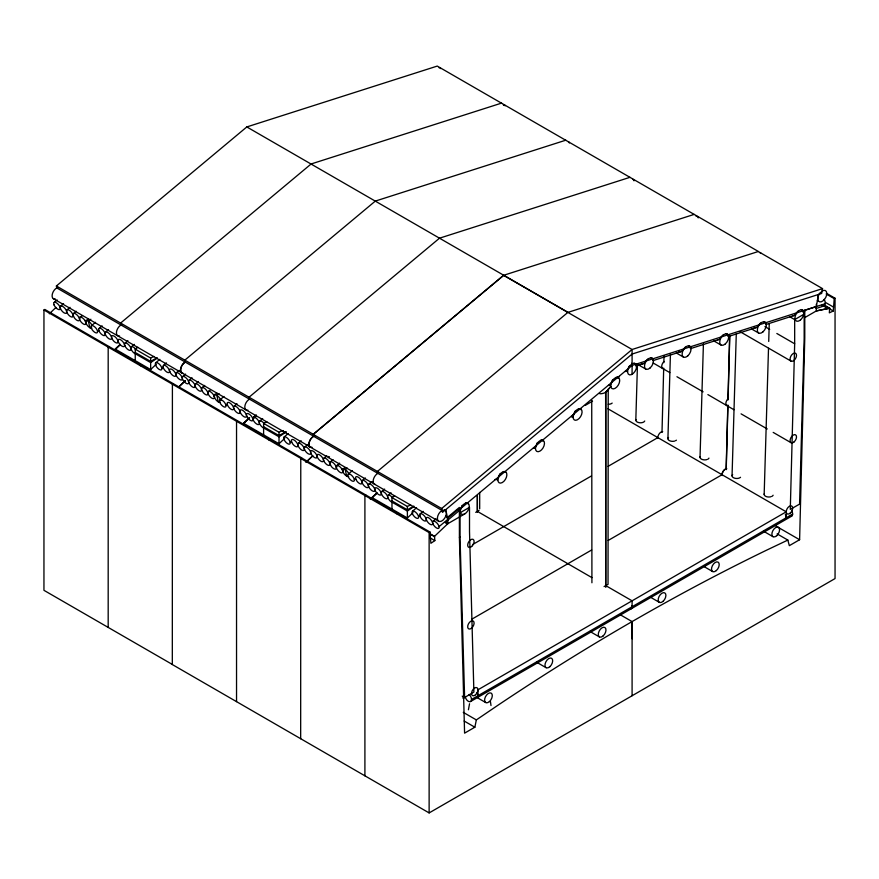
<?xml version="1.0" encoding="UTF-8"?>
<svg xmlns="http://www.w3.org/2000/svg" width="879" height="879" viewBox="0 0 879 879"><rect width="100%" height="100%" fill="white"/><g stroke="black" fill="none" stroke-linecap="round" stroke-linejoin="round"><path stroke-width="1.32" d="M477.297 512.138L477.363 495.426L477.451 511.787M479.681 508.82L479.692 492.438M605.653 586.348L605.851 392.397L610.773 386.43M608.037 584.403L608.224 389.144M632.001 638.692L632.089 621.585L620.376 614.817M777.135 533.894L787.837 540.069L789.331 545.661L799.604 539.728L804.779 337.954L804.779 310.287L816.338 306.551L818.437 294.487M661.997 432.435L663.7 368.114M663.843 362.642L664.03 355.797M726.131 469.573L727.834 405.252M727.977 399.769L729.68 335.448M726.219 469.518L727.933 405.197M728.076 399.714L729.779 335.393M794.671 319.593L794.671 343.788L790.287 509.391L799.571 504.117L804.164 338.305L804.164 314.111L794.671 319.593L789.913 316.847M635.814 420.184L637.429 365.565M667.919 438.72L670.435 354.061M700.036 457.267L703.409 343.92M732.053 475.858L736.283 333.844M764.17 494.394L768.51 348.293M768.718 341.459L769.246 323.714M823.711 304.76L829.655 308.188L829.336 312.858L833.281 310.99L834.215 298.629L835.05 298.234L835.05 578.569L429.128 812.921L172.317 664.546L172.405 384.156L173.24 383.585M460.014 511.457L462.211 505.348M497.624 480.055L499.821 473.935M535.234 448.642L537.432 442.533M572.855 417.239L575.042 411.119M610.466 385.826L612.652 379.717M85.911 322.747L85.56 320.67M214.366 396.912L214.015 394.836M342.744 470.99L342.381 469.045M446.235 521.676L447.73 520.225L447.411 517.16M447.73 518.258L459.288 508.611L459.288 510.578L447.73 520.225M631.979 366.367L631.66 363.291M816.228 307.474L816.338 306.551A4.538 3.131 72.3 0 0 816.261 304.299M468.419 709.76L469.54 703.771M822.535 288.62L821.689 293.443L632.089 354.05L442.489 512.38L441.654 508.523L313.199 434.358L503.634 275.325L632.089 349.49L822.535 288.62L758.302 251.537M434.523 537.102L434.523 536.322L447.84 523.686L447.84 517.083L459.398 507.425L459.398 537.355L464.584 733.152L474.858 727.219L476.341 719.912L498.217 705.057A2370.861 1368.823 -60 0 1 765.961 550.474L787.837 540.069M336.338 467.441L336.701 465.771L336.371 468.078A4.538 1.989 50.1 0 1 334.591 469.034L333.789 468.672A4.538 1.989 50.1 0 1 331.317 466.419L329.878 463.596L330.317 461.871A4.538 1.989 50.1 0 1 333.668 463.189A4.538 1.989 50.1 0 1 336.294 467.309L336.591 468.199A4.538 1.989 50.1 0 0 340.206 472.375A4.538 1.989 50.1 0 0 342.799 471.781L342.799 469.661A4.538 1.989 50.1 0 1 345.667 469.935A4.538 1.989 50.1 0 1 348.853 473.836M636.088 365.686L635.978 364.247L634.078 363.148M728.208 336.239L728.109 334.756L726.142 333.58M765.818 324.219L765.697 322.681L763.752 321.56M625.343 371.388A4.527 2.252 53.9 0 0 626.672 371.323L629.584 365.752M79.879 317.385L79.528 319.055M208.334 391.551L207.982 393.221M628.243 368.664L628.914 367.257M607.949 389.683L605.851 392.397L608.191 390.001M636.055 366.027L643.9 363.51L647.636 359.148M653.02 360.61L681.511 351.49L685.246 347.128M690.63 348.589L719.121 339.47L722.857 335.108M728.241 336.558L756.731 327.449L760.467 323.087M765.851 324.538L794.341 315.429L798.077 311.067M819.162 294.256L822.107 291.048A6.362 3.67 -60 0 1 826.59 295.212A6.362 3.67 -60 0 1 819.558 301.816A6.362 3.67 -60 0 1 819.887 293.136M599.863 393.759A8.142 4.703 -0.1 0 0 603.939 393.122L605.62 392.375L610.861 386.474M652.723 360.566L652.866 358.742L650.921 357.621M690.334 348.545L690.476 346.722M803.175 312.484L803.34 310.716L801.362 309.54M467.958 503.865L467.859 503.173L465.749 502.931M580.788 409.647L580.7 408.944L578.58 408.702M618.398 378.234L617.454 377.289M459.354 511.051L460.86 508.37A6.362 3.67 -60 0 1 468.21 503.392A6.362 3.67 -60 0 1 466.299 512.71A6.362 3.67 -60 0 1 460.266 511.314M49.323 313.781L55.992 307.43M120.137 344.568L115.325 349.139L150.661 369.543L156.297 364.181M185.304 380.739L178.635 387.09L185.249 380.816M249.471 417.866L243.692 423.359L279.017 443.752L284.664 438.401M306.046 462.211L312.715 455.86M371.224 498.393L376.948 492.943L370.301 499.239M376.871 492.998L372.048 497.58L407.384 517.973L413.031 512.622M306.167 462.101L312.682 455.915M55.267 298.948A6.362 3.67 -60 0 1 52.18 294.872A6.362 3.67 -60 0 1 56.794 287.916L56.377 285.983L246.812 126.939L437.259 66.079L758.401 251.482L567.867 312.408L377.421 471.441L377.838 473.374A6.362 3.67 -60 0 0 373.366 479.593A6.362 3.67 -60 0 0 375.245 484.45M54.234 302.365L57.157 299.926M60.662 306.068L63.585 303.629M67.079 309.782L70.012 307.342M73.298 313.704L76.22 311.254M90.867 319.242L88.427 321.274L89.823 327.713M91.515 325.659L95.536 322.307M99.195 328.317L102.118 325.878M97.492 331.097L98.745 330.054M105.623 332.031L108.546 329.592M124.983 343.096L127.905 340.656M131.4 346.809L134.322 344.37M155.836 362.686L159.846 359.335M163.516 365.345L166.439 362.906M161.813 368.125L163.065 367.081M182.744 373.103A6.362 3.67 -60 0 1 180.865 368.246A6.362 3.67 -60 0 1 185.348 362.027L184.832 360.137L375.366 201.049M176.36 372.762L179.283 370.323M182.689 376.531L185.612 374.08M189.117 380.233L192.04 377.794M195.534 383.947L198.467 381.497M201.752 387.859L204.675 385.42M219.97 399.824L223.991 396.473M225.947 405.263L227.2 404.219M234.078 406.197L237 403.747M253.339 417.316L256.272 414.877M252.899 419.052L255.822 416.602M259.766 421.03L262.689 418.58M284.203 436.907L288.213 433.556M290.18 442.346L291.432 441.302M298.3 443.28L301.222 440.829M312.078 447.323A6.362 3.67 -60 0 1 309.001 443.258A6.362 3.67 -60 0 1 313.616 436.292L313.287 434.303L503.733 275.27L694.168 214.399M304.727 446.982L307.65 444.543M323.901 458.157L326.823 455.718M330.119 462.079L333.042 459.64M336.745 465.573L339.668 463.134M347.205 468.013L345.238 469.661L346.634 476.088M348.337 474.045L352.347 470.694M354.314 479.484L355.566 478.429M362.434 480.406L365.356 477.967M368.861 484.12L371.784 481.67M381.706 491.537L384.628 489.087M388.122 495.24L391.056 492.8M412.57 511.117L416.58 507.776M420.239 513.786L423.162 511.336M418.547 516.555L419.799 515.512M441.654 508.523L632.089 349.49L632.089 374.289M433.083 521.203L436.017 518.753M439.06 526.642L447.84 519.313L445.741 509.666M459.398 509.655L632.089 365.444L825.117 303.749M618.146 377.476L619.508 376.432M135.245 360.643L135.245 349.161L137.838 347.282M150.661 369.543L150.661 358.061L153.847 356.413M263.601 434.852L263.601 423.37L266.798 421.733M279.017 443.752L279.017 432.27L282.214 430.633A6.362 3.67 -60 0 0 283.28 430.589M391.968 509.073L391.968 497.591L394.561 495.712M407.384 517.973L407.384 506.491L410.581 504.843M79.549 317.616L82.516 315.561M208.004 391.781L210.092 390.331M172.405 664.491L43.95 590.325L43.95 310.001L44.785 309.419L301.607 457.805L300.673 458.431L429.128 532.597L429.128 812.921M109.018 346.502L108.183 347.073L108.183 627.408M140.508 365.741L141.354 365.17M156.967 358.302L150.661 362.598L135.245 353.699M237.385 420.722L236.539 421.294L236.539 701.629M268.875 439.961L269.71 439.39M286.378 431.798L279.017 436.819L263.601 427.919M365.741 494.943L364.906 495.514L364.906 775.838M397.231 514.182L398.077 513.611M413.69 506.733L407.384 511.04L391.968 502.14M429.128 532.597L429.974 532.015L301.519 457.86M429.798 533.949L434.523 536.684L434.852 540.607L430.897 543.299L429.974 532.015M157.121 357.665L150.661 361.39L135.245 352.49M285.477 431.875L279.017 435.61L263.601 426.711M585.348 405.318L592.556 401.154M413.844 506.095L407.384 509.82L391.968 500.931M459.398 517.006L447.84 523.686L445.532 522.346M460.014 516.654L464.76 513.907M804.779 317.605L816.338 310.924L829.655 308.188L816.338 310.924L816.338 306.551M475.715 512.358L479.066 510.424M459.398 537.355L460.014 537.003L460.014 512.798L469.507 507.326L469.507 531.52L473.891 692.059L464.606 697.508L462.233 696.135M472.803 544.453L591.468 475.935M608.07 466.353L657.877 437.599M471.814 619.19L591.666 549.99M608.18 540.453L722.098 474.682M604.082 586.579L607.422 584.645M607.916 408.757L786.233 511.82L477.945 689.806L477.945 695.739A4.538 2.626 60 0 0 477 692.575M471.518 699.453L792.66 514.039M465.211 696.761A4.538 2.626 60 0 0 470.584 701.53L791.715 516.127M92.031 325.45A4.538 1.989 50.1 0 0 88.845 321.549A4.538 1.989 50.1 0 0 85.988 321.285L85.977 323.406A4.538 1.989 50.1 0 1 83.395 323.999A4.538 1.989 50.1 0 1 79.769 319.824L79.484 318.923A4.538 1.989 50.1 0 0 76.858 314.814A4.538 1.989 50.1 0 0 73.506 313.484L73.056 315.22L74.495 318.033A4.538 1.989 50.1 0 0 76.967 320.286L77.781 320.659A4.538 1.989 50.1 0 0 79.549 319.692L79.56 317.572A4.538 1.989 50.1 0 1 85.12 320.78L88.724 319.143M220.783 400.516A4.538 1.989 50.1 0 0 217.728 396.033A4.538 1.989 50.1 0 0 214.443 395.451L214.432 397.572A4.538 1.989 50.1 0 1 211.85 398.165A4.538 1.989 50.1 0 1 208.224 393.99L207.938 393.089A4.538 1.989 50.1 0 0 205.312 388.979A4.538 1.989 50.1 0 0 201.961 387.65L201.511 389.386L202.95 392.199A4.538 1.989 50.1 0 0 205.422 394.451L206.235 394.825A4.538 1.989 50.1 0 0 208.004 393.858L208.015 391.726A4.538 1.989 50.1 0 1 213.575 394.946L217.179 393.309M341.986 469.243L345.535 467.529M57.959 287.488L56.794 287.916L313.704 436.248A6.362 3.67 -60 0 0 309.232 442.467A6.362 3.67 -60 0 0 311.111 447.312M122.269 324.516L121.027 324.999L120.599 323.065L311.133 163.966L501.579 103.107M219.047 393.506L216.882 395.44L218.267 401.868M314.77 435.863L313.616 436.292L442.071 510.457L445.016 510.27M375.267 201.104L565.801 140.19M629.946 177.327L439.5 238.187L249.054 397.22L249.482 399.165A6.362 3.67 -60 0 0 244.867 406.12A6.362 3.67 -60 0 0 247.944 410.185M815.899 308.551L822.909 306.31M571.592 416.987L573.69 414.141A6.362 3.67 -60 0 1 581.041 409.174A6.362 3.67 -60 0 1 579.129 418.481A6.362 3.67 -60 0 1 573.097 417.085M542.717 441.104L543.09 440.357L540.97 440.115M505.81 472.188L503.359 471.529M793.418 315.715L792.66 315.66M755.808 327.735L754.204 327.34M718.253 339.755L717.44 339.701M680.643 351.776L678.984 351.38M643.032 363.796L641.362 363.401M616.19 377.3L617.783 377.399M608.477 385.474L610.334 384.903L611.301 382.739A6.362 3.67 -60 0 1 618.651 377.761A6.362 3.67 -60 0 1 616.739 387.079A6.362 3.67 -60 0 1 610.707 385.683M533.245 448.29L535.113 447.719L536.08 445.554A6.362 3.67 -60 0 1 543.431 440.577A6.362 3.67 -60 0 1 541.519 449.894A6.362 3.67 -60 0 1 535.487 448.499M328.405 456.498L329.515 456.871M688.532 345.601L690.498 346.776M817.338 300.431L818.404 300.882M495.031 479.429L496.965 479.637L498.47 476.956A6.362 3.67 -60 0 1 505.821 471.99A6.362 3.67 -60 0 1 503.909 481.307A6.362 3.67 -60 0 1 497.877 479.912M826.963 293.575L835.05 298.234M826.128 293.971L834.215 298.629M825.491 302.464L833.578 307.123M823.876 305.222L828.501 307.892M823.766 305.496L833.281 310.99M822.041 305.167L827.897 308.551M764.939 326.614L769.696 329.361M776.838 333.482L794.671 343.788M751.49 328.911L758.632 333.031M739.887 331.592L791.034 361.115M713.88 340.931L721.022 345.051M676.27 352.951L683.412 357.072M246.812 126.939L567.955 312.353M653.152 362.994L669.809 372.608M676.94 376.728L703.112 391.836M707.87 394.583L733.943 409.735M741.074 413.855L767.246 428.963M773.19 432.402L791.034 442.697M637.473 364.291L645.801 369.092M775.816 525.994L799.604 539.728M763.488 531.202L773.004 536.695M704.31 566.746L712.627 571.548M650.998 597.522L659.327 602.335M477.374 511.38L591.908 577.613M605.73 585.601L632.089 600.818L632.089 606.752M56.377 285.983L313.287 434.303M447.202 516.709L447.84 517.083M445.257 522.609L447.565 523.95M53.3 298.64L310.21 446.961M310.111 447.015L438.566 521.181M135.245 349.161L150.661 358.061M263.601 423.37L279.017 432.27M391.968 497.591L407.384 506.491M43.95 310.001L300.772 458.377L300.673 738.756M429.765 533.575L434.523 536.322M430.095 537.86L434.852 540.607M589.897 631.43L599.412 636.923M536.586 662.206L546.101 667.699M477.396 697.75L485.724 702.552M463.266 712.353L476.341 719.912M464.156 721.033L474.858 727.219M635.264 363.587A6.362 3.67 -60 0 1 633.254 373.443A6.362 3.67 -60 0 1 627.749 370.257A6.362 3.67 -60 0 1 635.264 363.587L635.946 364.214M372.817 481.868L373.366 482.45M213.575 394.946L215.135 398.659A4.538 1.989 50.1 0 0 220.332 402.241M85.12 320.78L86.68 324.494A4.538 1.989 50.1 0 0 91.877 328.076M184.92 360.093L185.348 362.027A6.362 3.67 -60 0 0 180.777 368.301A6.362 3.67 -60 0 0 182.656 373.146M120.698 323.011L121.115 324.944A6.362 3.67 -60 0 0 116.5 331.899A6.362 3.67 -60 0 0 119.577 335.976M490.449 701.662L490.998 705.529M460.014 537.003L464.606 697.508M632.188 638.583L632.089 621.585L632.089 695.739M605.62 392.375L605.807 587.381M591.732 400.132L591.919 582.777M786.233 511.82L786.233 517.753A4.538 2.626 60 0 0 785.299 514.589M696.014 216.102A6.362 3.67 -60 0 1 698.223 217.871M760.247 253.185A6.362 3.67 -60 0 1 761.203 253.405M568.526 142.167A6.362 3.67 -60 0 1 569.273 142.772M632.748 179.25A6.362 3.67 -60 0 1 634.001 180.799M439.104 67.782A6.362 3.67 -60 0 1 440.818 68.606M505.051 105.689A6.362 3.67 -60 0 0 503.337 104.865A6.362 3.67 -60 0 1 505.139 105.634M348.699 476.451A4.538 1.989 50.1 0 1 343.502 472.88L341.942 469.155A4.538 1.989 50.1 0 0 336.382 465.947M135.674 353.984A4.538 1.989 50.1 0 1 130.883 347.765A4.538 1.989 50.1 0 1 135.948 349.435M568.614 142.112A6.362 3.67 -60 0 1 569.372 142.717M264.041 428.194A4.538 1.989 50.1 0 1 259.25 421.986A4.538 1.989 50.1 0 1 264.304 423.645M612.169 403.076A4.538 2.527 1.7 0 1 608.235 404.263M657.986 438.5A4.538 2.626 -60 0 1 659.129 433.94A4.538 2.626 -60 0 1 662.689 431.611M644.736 421.019A4.538 2.527 1.7 0 1 639.176 422.689A4.538 2.527 1.7 0 1 635.967 419.525M663.337 368.686A4.538 2.626 -60 0 1 661.755 365.906A4.538 2.626 -60 0 1 664.106 361.445M676.39 440.159A4.538 2.527 1.7 0 1 675.676 440.665M674.731 441.049A4.538 2.527 1.7 0 1 669.249 440.533A4.538 2.527 1.7 0 1 668.534 437.467M722.208 475.583A4.538 2.626 -60 0 1 726.142 468.771M708.957 458.102A4.538 2.527 1.7 0 1 707.793 459.212M706.848 459.596A4.538 2.527 1.7 0 1 701.816 459.31A4.538 2.527 1.7 0 1 700.189 456.608M728.241 405.746A4.538 2.626 -60 0 1 725.867 403.538A4.538 2.626 -60 0 1 728.241 398.583M824.117 299.343A4.538 3.131 72.3 0 1 824.996 304.266A4.538 3.131 72.3 0 1 822.063 306.266M804.779 310.276A4.67 2.703 60 0 1 803.835 312.397M445.631 515.599A4.538 1.989 50.1 0 1 447.84 519.313M444.291 509.985A6.362 3.67 -60 0 1 444.62 518.291A6.362 3.67 -60 0 1 437.599 519.797A6.362 3.67 -60 0 1 442.071 510.457M392.397 502.414A4.538 1.989 50.1 0 1 387.606 496.206A4.538 1.989 50.1 0 1 392.671 497.866M740.536 477.297A4.538 2.527 1.7 0 1 734.328 478.099A4.538 2.527 1.7 0 1 732.668 474.605M791.715 510.875A4.538 2.626 60 0 1 790.276 516.248M631.979 605.73A4.538 2.626 60 0 1 629.716 608.96M722.011 474.737A4.538 2.626 -60 0 1 726.823 468.749M773.102 495.229A4.538 2.527 1.7 0 1 771.927 496.349M770.982 496.723A4.538 2.527 1.7 0 1 765.95 496.437A4.538 2.527 1.7 0 1 764.323 493.745M464.991 696.64A4.538 2.626 60 0 1 462.717 697.948M469.144 694.498A4.538 2.626 60 0 1 470.584 701.53M120.214 344.513L114.501 349.952L120.225 344.48M249.537 417.822L242.868 424.172L249.548 417.8M105.458 334.657A4.538 1.989 50.1 0 0 111.15 339.195A4.538 1.989 50.1 0 0 108.535 332.987A4.538 1.989 50.1 0 0 105.458 334.657M111.886 338.36A4.538 1.989 50.1 0 0 117.577 342.909A4.538 1.989 50.1 0 0 114.962 336.701A4.538 1.989 50.1 0 0 111.886 338.36M99.041 330.943A4.538 1.989 50.1 0 0 104.722 335.492A4.538 1.989 50.1 0 0 102.118 329.284A4.538 1.989 50.1 0 0 99.041 330.943M66.925 312.408A4.538 1.989 50.1 0 0 72.616 316.945A4.538 1.989 50.1 0 0 70.001 310.737A4.538 1.989 50.1 0 0 66.925 312.408M60.508 308.694A4.538 1.989 50.1 0 0 66.189 313.243A4.538 1.989 50.1 0 0 63.585 307.035A4.538 1.989 50.1 0 0 60.508 308.694M91.361 328.285A4.538 1.989 50.1 0 0 97.053 332.833A4.538 1.989 50.1 0 0 94.438 326.614A4.538 1.989 50.1 0 0 91.361 328.285M54.08 304.991A4.538 1.989 50.1 0 0 59.772 309.529A4.538 1.989 50.1 0 0 57.157 303.321A4.538 1.989 50.1 0 0 54.08 304.991M233.913 408.823A4.538 1.989 50.1 0 0 239.604 413.361A4.538 1.989 50.1 0 0 236.989 407.153A4.538 1.989 50.1 0 0 233.913 408.823M240.341 412.526A4.538 1.989 50.1 0 0 246.032 417.075A4.538 1.989 50.1 0 0 243.417 410.856A4.538 1.989 50.1 0 0 240.341 412.526M227.496 405.109A4.538 1.989 50.1 0 0 233.177 409.658A4.538 1.989 50.1 0 0 230.573 403.439A4.538 1.989 50.1 0 0 227.496 405.109M195.38 386.573A4.538 1.989 50.1 0 0 201.071 391.111A4.538 1.989 50.1 0 0 198.456 384.903A4.538 1.989 50.1 0 0 195.38 386.573M188.963 382.859A4.538 1.989 50.1 0 0 194.644 387.408A4.538 1.989 50.1 0 0 192.04 381.189A4.538 1.989 50.1 0 0 188.963 382.859M219.816 402.45A4.538 1.989 50.1 0 0 225.507 406.988A4.538 1.989 50.1 0 0 222.892 400.78A4.538 1.989 50.1 0 0 219.816 402.45M182.535 379.157A4.538 1.989 50.1 0 0 188.227 383.694A4.538 1.989 50.1 0 0 185.612 377.487A4.538 1.989 50.1 0 0 182.535 379.157M246.768 416.239A4.538 1.989 50.1 0 0 252.449 420.777A4.538 1.989 50.1 0 0 249.845 414.569A4.538 1.989 50.1 0 0 246.768 416.239M362.28 483.032A4.538 1.989 50.1 0 0 367.971 487.581A4.538 1.989 50.1 0 0 365.356 481.373A4.538 1.989 50.1 0 0 362.28 483.032M368.708 486.746A4.538 1.989 50.1 0 0 374.388 491.284A4.538 1.989 50.1 0 0 371.784 485.076A4.538 1.989 50.1 0 0 368.708 486.746M355.863 479.33A4.538 1.989 50.1 0 0 361.544 483.868A4.538 1.989 50.1 0 0 358.94 477.66A4.538 1.989 50.1 0 0 355.863 479.33M323.747 460.783A4.538 1.989 50.1 0 0 329.427 465.332A4.538 1.989 50.1 0 0 326.823 459.124A4.538 1.989 50.1 0 0 323.747 460.783M317.319 457.08A4.538 1.989 50.1 0 0 323.011 461.618A4.538 1.989 50.1 0 0 320.395 455.41A4.538 1.989 50.1 0 0 317.319 457.08M348.183 476.671A4.538 1.989 50.1 0 0 353.863 481.209A4.538 1.989 50.1 0 0 351.259 475.001A4.538 1.989 50.1 0 0 348.183 476.671M310.902 453.366A4.538 1.989 50.1 0 0 316.583 457.915A4.538 1.989 50.1 0 0 313.979 451.707A4.538 1.989 50.1 0 0 310.902 453.366M375.124 490.449A4.538 1.989 50.1 0 0 380.816 494.998A4.538 1.989 50.1 0 0 378.201 488.779A4.538 1.989 50.1 0 0 375.124 490.449M118.401 342.019A4.538 1.989 50.1 0 0 124.082 346.557A4.538 1.989 50.1 0 0 121.478 340.349A4.538 1.989 50.1 0 0 118.401 342.019M124.829 345.722A4.538 1.989 50.1 0 0 130.51 350.271A4.538 1.989 50.1 0 0 127.894 344.063A4.538 1.989 50.1 0 0 124.829 345.722M176.207 375.388A4.538 1.989 50.1 0 0 181.887 379.937A4.538 1.989 50.1 0 0 179.283 373.729A4.538 1.989 50.1 0 0 176.207 375.388M169.779 371.685A4.538 1.989 50.1 0 0 175.47 376.223A4.538 1.989 50.1 0 0 172.855 370.015A4.538 1.989 50.1 0 0 169.779 371.685M163.362 367.971A4.538 1.989 50.1 0 0 169.043 372.52A4.538 1.989 50.1 0 0 166.439 366.312A4.538 1.989 50.1 0 0 163.362 367.971M155.682 365.312A4.538 1.989 50.1 0 0 161.373 369.861A4.538 1.989 50.1 0 0 158.758 363.642A4.538 1.989 50.1 0 0 155.682 365.312M253.185 419.942A4.538 1.989 50.1 0 0 258.876 424.491A4.538 1.989 50.1 0 0 256.261 418.272A4.538 1.989 50.1 0 0 253.185 419.942M304.573 449.608A4.538 1.989 50.1 0 0 310.254 454.146A4.538 1.989 50.1 0 0 307.65 447.938A4.538 1.989 50.1 0 0 304.573 449.608M298.146 445.906A4.538 1.989 50.1 0 0 303.837 450.444A4.538 1.989 50.1 0 0 301.222 444.236A4.538 1.989 50.1 0 0 298.146 445.906M291.718 442.192A4.538 1.989 50.1 0 0 297.41 446.741A4.538 1.989 50.1 0 0 294.795 440.522A4.538 1.989 50.1 0 0 291.718 442.192M284.049 439.533A4.538 1.989 50.1 0 0 289.729 444.071A4.538 1.989 50.1 0 0 287.125 437.863A4.538 1.989 50.1 0 0 284.049 439.533M650.141 367.927A6.362 3.67 -60 0 0 652.152 358.083A6.362 3.67 -60 0 0 644.637 364.752A6.362 3.67 -60 0 0 650.141 367.927M725.362 343.887A6.362 3.67 -60 0 0 727.372 334.042A6.362 3.67 -60 0 0 719.857 340.711A6.362 3.67 -60 0 0 725.362 343.887M762.972 331.866A6.362 3.67 -60 0 0 764.983 322.022A6.362 3.67 -60 0 0 757.467 328.691A6.362 3.67 -60 0 0 762.972 331.866M687.752 355.907A6.362 3.67 -60 0 0 689.762 346.062A6.362 3.67 -60 0 0 682.247 352.732A6.362 3.67 -60 0 0 687.752 355.907M800.582 319.846A6.362 3.67 -60 0 0 802.604 310.001A6.362 3.67 -60 0 0 795.077 316.671A6.362 3.67 -60 0 0 800.582 319.846M381.552 494.163A4.538 1.989 50.1 0 0 387.232 498.701A4.538 1.989 50.1 0 0 384.628 492.493A4.538 1.989 50.1 0 0 381.552 494.163M432.929 523.829A4.538 1.989 50.1 0 0 438.621 528.367A4.538 1.989 50.1 0 0 436.006 522.159A4.538 1.989 50.1 0 0 432.929 523.829M426.513 520.115A4.538 1.989 50.1 0 0 432.193 524.664A4.538 1.989 50.1 0 0 429.589 518.445A4.538 1.989 50.1 0 0 426.513 520.115M420.085 516.412A4.538 1.989 50.1 0 0 425.777 520.95A4.538 1.989 50.1 0 0 423.162 514.742A4.538 1.989 50.1 0 0 420.085 516.412M412.405 513.743A4.538 1.989 50.1 0 0 418.096 518.291A4.538 1.989 50.1 0 0 415.481 512.083A4.538 1.989 50.1 0 0 412.405 513.743M790.276 513.072A4.538 2.626 -60 0 0 791.715 506.029A4.538 2.626 -60 0 0 786.342 510.798A4.538 2.626 -60 0 0 790.276 513.072M794.133 441.873A4.538 2.626 -60 0 0 795.572 434.83A4.538 2.626 -60 0 0 790.199 439.599A4.538 2.626 -60 0 0 794.133 441.873M776.728 535.696A5.45 3.142 -60 0 0 778.453 527.257A5.45 3.142 -60 0 0 772.004 532.971A5.45 3.142 -60 0 0 776.728 535.696M663.041 601.335A5.45 3.142 -60 0 0 664.777 592.885A5.45 3.142 -60 0 0 658.327 598.61A5.45 3.142 -60 0 0 663.041 601.335M794.133 360.291A4.538 2.626 -60 0 0 795.572 353.259A4.538 2.626 -60 0 0 790.199 358.017A4.538 2.626 -60 0 0 794.133 360.291M716.352 570.559A5.45 3.142 -60 0 0 718.077 562.11A5.45 3.142 -60 0 0 711.638 567.834A5.45 3.142 -60 0 0 716.352 570.559M475.561 694.762A4.538 2.626 -60 0 0 477 687.73A4.538 2.626 -60 0 0 471.627 692.498A4.538 2.626 -60 0 0 475.561 694.762M471.715 628.024A4.538 2.626 -60 0 0 473.155 620.981A4.538 2.626 -60 0 0 467.782 625.749A4.538 2.626 -60 0 0 471.715 628.024M489.449 701.563A5.45 3.142 -60 0 0 491.174 693.113A5.45 3.142 -60 0 0 484.725 698.838A5.45 3.142 -60 0 0 489.449 701.563M603.126 635.924A5.45 3.142 -60 0 0 604.862 627.485A5.45 3.142 -60 0 0 598.412 633.199A5.45 3.142 -60 0 0 603.126 635.924M471.715 546.441A4.538 2.626 -60 0 0 473.155 539.398A4.538 2.626 -60 0 0 467.782 544.167A4.538 2.626 -60 0 0 471.715 546.441M549.825 666.7A5.45 3.142 -60 0 0 551.551 658.261A5.45 3.142 -60 0 0 545.101 663.975A5.45 3.142 -60 0 0 549.825 666.7"/></g></svg>
